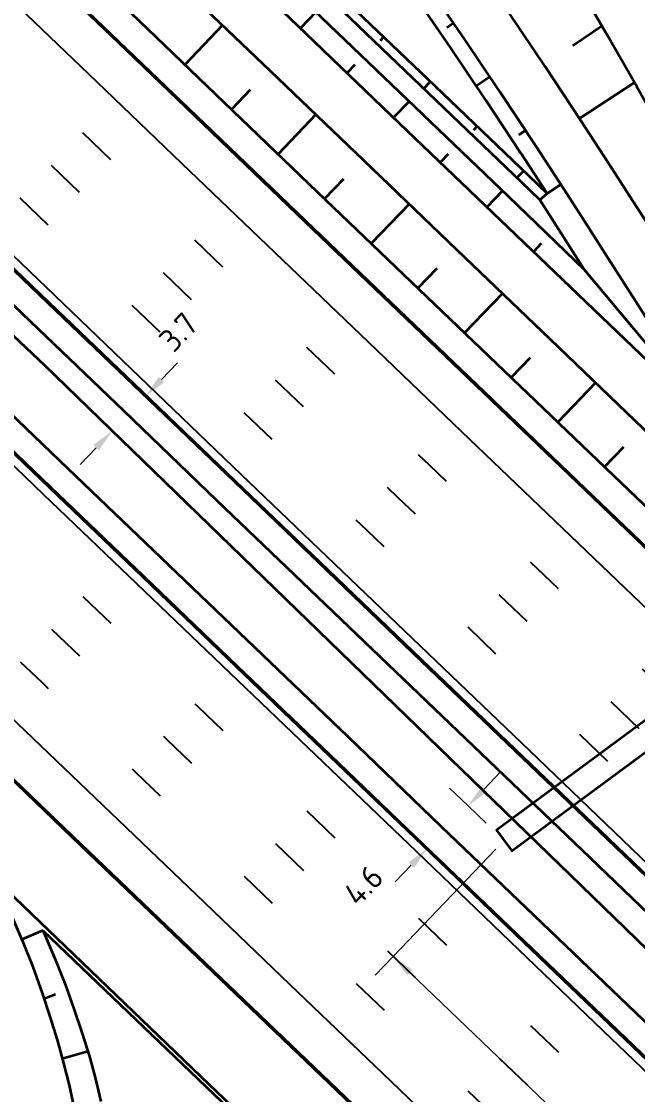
# Model space of a CAD drawing. Header units: metres. Extents: x 134219 to 139178, y 438661 to 444352.
# Drawn here: x 138518.5 to 138566.2, y 439205.5 to 439288.6 of the extents above; entities that cross this region are included whole.
import ezdxf

# ---------------------------------------------------------------- set-up
doc = ezdxf.new("R2010")
doc.units = ezdxf.units.M
doc.linetypes.add('13strp', pattern=[4, 1, -3])
doc.linetypes.add('39strp', pattern=[12, 3, -9])
doc.layers.get('DEFPOINTS').update_dxf_attribs({"color": 193})
for name, color, linetype, lineweight in [('N-WE-KL-ET_LS_OV_KABEL-G', 10, 'KL-LS-OV-N', 35), ('N-WE-KL-ET_LS_OV_KABEL-M', 7, 'Continuous', 18), ('N-WE-KL-ET_MANTELBUIS-G', 10, 'Continuous', 35), ('Utd-geleiderail-nw', 8, 'glm a2ee v014$0$f2m40080', 35), ('Utd-ondergr-nw', 8, '13strp', 35)]:
    doc.layers.add(name, color=color, linetype=linetype, lineweight=lineweight)
doc.layers.add('Utd-weg-nw', color=8, linetype='Continuous')
doc.styles.add('NLCS_18', font='NLCS-ISO.ttf', dxfattribs={"height": 1.8})
doc.linetypes.add('glm a2ee v014$0$f2m40080', pattern='A,2,-1,[160,RTW.shx,S=0.5,R=0,X=0,Y=0],-1', length=4)
doc.linetypes.add('KL-LS-OV-N', pattern='A,4,-1,[103,NLCS.SHX,S=0.75,R=0,X=0,Y=0],-1,4,-1.5,["0V",Standard,S=1,R=0,X=0,Y=-0.5],-3', length=14.5)
doc.dimstyles.new('NLCS_t18_pijl_Dimension_l3_h1', dxfattribs={"dimtxt": 1.8, "dimasz": 1.8, "dimexe": 2, "dimexo": 2, "dimgap": 0.7, "dimtad": 1, "dimdec": 1, "dimzin": 0, "dimdsep": 46, "dimtxsty": 'NLCS_18', "dimcen": 2.5, "dimdle": 2, "dimclrd": 256, "dimclre": 256, "dimclrt": 256, "dimadec": 1, "dimazin": 0, "dimtfac": 1, "dimtdec": 1, "dimtofl": 0, "dimtmove": 1, "dimatfit": 0, "dimfxl": 0, "dimtolj": 1, "dimtzin": 0, "dimlwd": 18, "dimlwe": 18, "dimarcsym": 0})

# ---------------------------------------------------------------- blocks, each defined once
blk = doc.blocks.new('*D510')
at = {"layer": 'DEFPOINTS', "color": 0, "transparency": 16777216}
for p in [(138528.068, 439259.564), (138525.501, 439256.887), (138525.501, 439256.887)]:
    blk.add_point(p, dxfattribs=at)
at = {"layer": 'N-WE-KL-ET_LS_OV_KABEL-M', "linetype": 'Continuous', "lineweight": 18, "transparency": 16777216}
for p, q in [((138529.313, 439260.863), (138530.559, 439262.162)), ((138524.255, 439255.587), (138523.009, 439254.288))]:
    blk.add_line(p, q, dxfattribs=at)
at = {"layer": 'N-WE-KL-ET_LS_OV_KABEL-M', "lineweight": 18, "transparency": 16777216}
for p, q in [((138528.068, 439259.564), (138529.511, 439258.18)), ((138525.501, 439256.887), (138526.944, 439255.503))]:
    blk.add_line(p, q, dxfattribs=at)
at = {"layer": 'N-WE-KL-ET_LS_OV_KABEL-M', "transparency": 16777216}
for points in [[(138529.097, 439261.071), (138529.53, 439260.655), (138528.068, 439259.564)], [(138524.039, 439255.795), (138524.472, 439255.38), (138525.501, 439256.887)]]:
    blk.add_solid(points, dxfattribs=at)
at = {"layer": 'N-WE-KL-ET_LS_OV_KABEL-M', "transparency": 16777216, "insert": (138530.622, 439264.54), "char_height": 1.8, "attachment_point": 5, "rotation": 46.20578, "style": 'NLCS_18'}
blk.add_mtext('\\A1;3.7', dxfattribs=at)
blk = doc.blocks.new('*D383')
at = {"layer": 'DEFPOINTS', "color": 0, "transparency": 16777216}
for p in [(138547.239, 439216.191), (138547.239, 439216.191), (138580.219, 439184.608)]:
    blk.add_point(p, dxfattribs=at)
at = {"layer": 'N-WE-KL-ET_LS_OV_KABEL-M', "lineweight": 18, "transparency": 16777216}
for p, q in [((138547.239, 439216.191), (138545.856, 439214.747)), ((138580.219, 439184.608), (138578.836, 439183.163))]:
    blk.add_line(p, q, dxfattribs=at)
at = {"layer": 'N-WE-KL-ET_LS_OV_KABEL-M', "linetype": 'Continuous', "lineweight": 18, "transparency": 16777216}
blk.add_line((138578.919, 439185.853), (138548.539, 439214.946), dxfattribs=at)
at = {"layer": 'N-WE-KL-ET_LS_OV_KABEL-M', "transparency": 16777216}
for points in [[(138548.747, 439215.163), (138548.332, 439214.729), (138547.239, 439216.191)], [(138579.127, 439186.069), (138578.712, 439185.636), (138580.219, 439184.608)]]:
    blk.add_solid(points, dxfattribs=at)
at = {"layer": 'N-WE-KL-ET_LS_OV_KABEL-M', "transparency": 16777216, "insert": (138564.836, 439201.555), "char_height": 1.8, "attachment_point": 5, "rotation": 316.2393, "style": 'NLCS_18'}
blk.add_mtext('\\A1;45.7', dxfattribs=at)
blk = doc.blocks.new('*D384')
at = {"layer": 'DEFPOINTS', "color": 0, "transparency": 16777216}
for p in [(138553.043, 439227.855), (138553.043, 439227.855), (138549.892, 439224.564)]:
    blk.add_point(p, dxfattribs=at)
at = {"layer": 'N-WE-KL-ET_LS_OV_KABEL-M', "linetype": 'Continuous', "lineweight": 18, "transparency": 16777216}
for p, q in [((138554.288, 439229.155), (138555.533, 439230.455)), ((138548.647, 439223.264), (138547.402, 439221.964))]:
    blk.add_line(p, q, dxfattribs=at)
at = {"layer": 'N-WE-KL-ET_LS_OV_KABEL-M', "lineweight": 18, "transparency": 16777216}
for p, q in [((138553.043, 439227.855), (138551.599, 439229.238)), ((138549.892, 439224.564), (138548.447, 439225.947))]:
    blk.add_line(p, q, dxfattribs=at)
at = {"layer": 'N-WE-KL-ET_LS_OV_KABEL-M', "transparency": 16777216}
for points in [[(138554.072, 439229.362), (138554.505, 439228.947), (138553.043, 439227.855)], [(138548.43, 439223.471), (138548.864, 439223.056), (138549.892, 439224.564)]]:
    blk.add_solid(points, dxfattribs=at)
at = {"layer": 'N-WE-KL-ET_LS_OV_KABEL-M', "transparency": 16777216, "insert": (138544.936, 439221.702), "char_height": 1.8, "attachment_point": 5, "rotation": 46.2393, "style": 'NLCS_18'}
blk.add_mtext('\\A1;4.6', dxfattribs=at)

msp = doc.modelspace()

# ---------------------------------------------------------------- linework, layer by layer
at = {"layer": 'N-WE-KL-ET_LS_OV_KABEL-G', "elevation": 1.379, "flags": 128}
msp.add_lwpolyline([(138165.545, 439600.739), (138425.823, 439351.408), (138520.256, 439261.976), (138566.891, 439216.723), (138597.648, 439187.422)], dxfattribs=at)
at = {"layer": 'N-WE-KL-ET_LS_OV_KABEL-M'}
for points in [[(138554.45, 439226.508), (138553.043, 439227.855)], [(138555.192, 439224.496), (138547.239, 439216.191)]]:
    msp.add_lwpolyline(points, dxfattribs=at)
at = {"layer": 'N-WE-KL-ET_MANTELBUIS-G', "flags": 128}
msp.add_lwpolyline([(138587.457, 439249.776), (138555.248, 439225.979), (138556.437, 439224.37), (138588.646, 439248.168)], close=True, dxfattribs=at)
at = {"layer": 'Utd-geleiderail-nw', "linetype": 'Continuous', "flags": 128}
for points in [[(138478.762, 439295.504), (138485.981, 439288.583), (138493.199, 439281.662), (138500.417, 439274.742), (138507.636, 439267.821), (138514.854, 439260.9), (138522.072, 439253.98), (138529.29, 439247.059), (138536.509, 439240.138), (138543.727, 439233.218), (138550.945, 439226.297), (138558.164, 439219.376), (138565.382, 439212.455), (138572.6, 439205.535), (138579.819, 439198.614), (138587.037, 439191.693), (138594.255, 439184.773), (138601.474, 439177.852), (138608.692, 439170.931), (138615.91, 439164.011), (138623.128, 439157.09), (138630.347, 439150.169)], [(138490.272, 439293.059), (138497.49, 439286.138), (138504.708, 439279.217), (138511.926, 439272.296), (138519.145, 439265.376), (138526.363, 439258.455), (138533.581, 439251.534), (138540.8, 439244.614), (138548.018, 439237.693), (138555.236, 439230.772), (138562.455, 439223.851), (138569.673, 439216.931), (138576.891, 439210.01), (138584.109, 439203.089), (138591.328, 439196.169), (138598.546, 439189.248), (138605.764, 439182.327), (138612.983, 439175.407), (138620.201, 439168.486), (138627.419, 439161.565)]]:
    msp.add_lwpolyline(points, dxfattribs=at)
at = {"layer": 'Utd-ondergr-nw', "linetype": 'Continuous', "flags": 128}
for points in [[(138434.409, 439394.877), (138434.979, 439394.331), (138442.197, 439387.411), (138449.415, 439380.49), (138456.634, 439373.569), (138463.852, 439366.648), (138471.07, 439359.728), (138478.288, 439352.807), (138485.507, 439345.886), (138492.725, 439338.966), (138499.943, 439332.045), (138507.162, 439325.124), (138514.38, 439318.204), (138521.598, 439311.283), (138528.817, 439304.362), (138536.035, 439297.441), (138543.253, 439290.521), (138550.471, 439283.6), (138557.69, 439276.679), (138559.166, 439275.264)], [(138434.116, 439394.119), (138434.46, 439393.79), (138441.678, 439386.869), (138448.896, 439379.949), (138456.114, 439373.028), (138463.333, 439366.107), (138470.551, 439359.186), (138477.769, 439352.266), (138484.988, 439345.345), (138492.206, 439338.424), (138499.424, 439331.504), (138506.643, 439324.583), (138513.861, 439317.662), (138521.079, 439310.742), (138528.297, 439303.821), (138535.516, 439296.9), (138542.734, 439289.979), (138549.952, 439283.059), (138557.171, 439276.138), (138558.584, 439274.783)], [(138430.339, 439393.259), (138432.221, 439391.455), (138439.439, 439384.534), (138446.657, 439377.613), (138453.875, 439370.693), (138461.094, 439363.772), (138468.312, 439356.851), (138475.53, 439349.93), (138482.749, 439343.01), (138489.967, 439336.089), (138497.185, 439329.168), (138504.404, 439322.248), (138511.622, 439315.327), (138518.84, 439308.406), (138526.058, 439301.486), (138533.277, 439294.565), (138540.495, 439287.644), (138547.713, 439280.723), (138554.932, 439273.803), (138562.15, 439266.882), (138569.368, 439259.961), (138572.113, 439257.33)], [(138432.989, 439393.122), (138433.421, 439392.707), (138440.64, 439385.787), (138447.858, 439378.866), (138455.076, 439371.945), (138462.295, 439365.024), (138469.513, 439358.104), (138476.731, 439351.183), (138483.95, 439344.262), (138491.168, 439337.342), (138498.386, 439330.421), (138505.604, 439323.5), (138512.823, 439316.579), (138520.041, 439309.659), (138527.259, 439302.738), (138534.478, 439295.817), (138541.696, 439288.897), (138548.914, 439281.976), (138556.133, 439275.055), (138562.037, 439269.394)], [(138443.889, 439374.726), (138451.107, 439367.805), (138458.326, 439360.885), (138465.544, 439353.964), (138472.762, 439347.043), (138479.98, 439340.122), (138487.199, 439333.202), (138494.417, 439326.281), (138501.635, 439319.36), (138508.854, 439312.44), (138516.072, 439305.519), (138523.29, 439298.598), (138530.509, 439291.678), (138537.727, 439284.757), (138544.945, 439277.836), (138552.163, 439270.915), (138559.382, 439263.995), (138566.6, 439257.074), (138573.818, 439250.153), (138581.037, 439243.233), (138588.255, 439236.312), (138594.173, 439230.637)], [(138448.18, 439364.752), (138455.398, 439357.831), (138462.616, 439350.911), (138469.835, 439343.99), (138477.053, 439337.069), (138484.271, 439330.148), (138491.49, 439323.228), (138498.708, 439316.307), (138505.926, 439309.386), (138513.144, 439302.466), (138520.363, 439295.545), (138527.581, 439288.624), (138534.799, 439281.703), (138542.018, 439274.783), (138549.236, 439267.862), (138556.454, 439260.941), (138563.673, 439254.021), (138570.891, 439247.1), (138578.109, 439240.179), (138585.327, 439233.259), (138592.546, 439226.338), (138599.764, 439219.417), (138606.982, 439212.496), (138613.361, 439206.381)], [(138450.228, 439294.642), (138457.447, 439287.721), (138464.665, 439280.8), (138471.883, 439273.879), (138479.102, 439266.959), (138486.32, 439260.038), (138493.538, 439253.117), (138500.756, 439246.197), (138507.975, 439239.276), (138515.193, 439232.355), (138522.411, 439225.435), (138529.63, 439218.514), (138536.848, 439211.593), (138544.066, 439204.672)], [(138450.277, 439294.692), (138457.495, 439287.771), (138464.713, 439280.851), (138471.932, 439273.93), (138479.15, 439267.009), (138486.368, 439260.089), (138493.587, 439253.168), (138500.805, 439246.247), (138508.023, 439239.326), (138515.241, 439232.406), (138522.46, 439225.485), (138529.678, 439218.564), (138536.896, 439211.644), (138544.115, 439204.723)], [(138477.392, 439294.075), (138484.61, 439287.154), (138491.829, 439280.233), (138499.047, 439273.313), (138506.265, 439266.392), (138513.484, 439259.471), (138520.702, 439252.55), (138527.92, 439245.63), (138535.138, 439238.709), (138542.357, 439231.788), (138549.575, 439224.868), (138556.793, 439217.947), (138564.012, 439211.026), (138571.23, 439204.105), (138578.448, 439197.185), (138585.667, 439190.264), (138592.885, 439183.343), (138600.103, 439176.423), (138607.322, 439169.502), (138614.54, 439162.581), (138621.758, 439155.661), (138628.976, 439148.74)], [(138491.642, 439294.488), (138498.86, 439287.567), (138506.078, 439280.646), (138513.297, 439273.726), (138520.515, 439266.805), (138527.733, 439259.884), (138534.952, 439252.964), (138542.17, 439246.043), (138549.388, 439239.122), (138556.607, 439232.201), (138563.825, 439225.281), (138571.043, 439218.36), (138578.261, 439211.439), (138585.48, 439204.519), (138592.698, 439197.598), (138599.916, 439190.677), (138607.135, 439183.756), (138614.353, 439176.836), (138621.571, 439169.915), (138628.79, 439162.994)], [(138491.69, 439294.538), (138498.909, 439287.618), (138506.127, 439280.697), (138513.345, 439273.776), (138520.563, 439266.855), (138527.782, 439259.935), (138535, 439253.014), (138542.218, 439246.093), (138549.437, 439239.173), (138556.655, 439232.252), (138563.873, 439225.331), (138571.092, 439218.411), (138578.31, 439211.49), (138585.528, 439204.569), (138592.746, 439197.648), (138599.965, 439190.728), (138607.183, 439183.807), (138614.401, 439176.886), (138621.62, 439169.966), (138628.838, 439163.045)], [(138477.344, 439294.024), (138484.562, 439287.103), (138491.78, 439280.183), (138498.999, 439273.262), (138506.217, 439266.341), (138513.435, 439259.421), (138520.653, 439252.5), (138527.872, 439245.579), (138535.09, 439238.658), (138542.308, 439231.738), (138549.527, 439224.817), (138556.745, 439217.896), (138563.963, 439210.976), (138571.182, 439204.055), (138578.4, 439197.134), (138585.618, 439190.214), (138592.836, 439183.293), (138600.055, 439176.372), (138607.273, 439169.451), (138614.491, 439162.531), (138621.71, 439155.61), (138628.928, 439148.689)], [(138518.757, 439293.87), (138525.975, 439286.95), (138533.194, 439280.029), (138540.412, 439273.108), (138547.63, 439266.187), (138554.849, 439259.267), (138562.067, 439252.346), (138569.285, 439245.425), (138576.504, 439238.505), (138583.722, 439231.584), (138590.94, 439224.663), (138598.158, 439217.743), (138605.377, 439210.822), (138612.595, 439203.901), (138619.813, 439196.98), (138627.032, 439190.06), (138634.25, 439183.139), (138641.468, 439176.218), (138648.687, 439169.298), (138655.905, 439162.377), (138663.123, 439155.456), (138663.597, 439155.002)], [(138518.806, 439293.921), (138526.024, 439287), (138533.242, 439280.079), (138540.461, 439273.159), (138547.679, 439266.238), (138554.897, 439259.317), (138562.115, 439252.397), (138569.334, 439245.476), (138576.552, 439238.555), (138583.77, 439231.634), (138590.989, 439224.714), (138598.207, 439217.793), (138605.425, 439210.872), (138612.644, 439203.952), (138619.862, 439197.031), (138627.08, 439190.11), (138634.298, 439183.19), (138641.517, 439176.269), (138648.735, 439169.348), (138655.953, 439162.427), (138662.776, 439155.886)], [(138613.361, 439206.381), (138610.571, 439210.279), (138607.668, 439214.431), (138605.389, 439217.759), (138603.14, 439221.107), (138602, 439222.83), (138599.237, 439227.072), (138596.519, 439231.336), (138593.843, 439235.622), (138591.205, 439239.925), (138588.602, 439244.244), (138586.03, 439248.576), (138583.487, 439252.919), (138580.968, 439257.27), (138578.47, 439261.628), (138575.989, 439265.99), (138573.522, 439270.355), (138571.066, 439274.719), (138569.591, 439277.344), (138568.118, 439279.968), (138566.153, 439283.427), (138566.116, 439283.492), (138563.684, 439287.75), (138561.202, 439292.046)], [(138572.113, 439257.33), (138571.8, 439257.821), (138569.092, 439262.081), (138566.389, 439266.332), (138563.686, 439270.571), (138562.058, 439273.115), (138560.43, 439275.653), (138558.256, 439278.986), (138558.215, 439279.048), (138555.525, 439283.123), (138552.782, 439287.2), (138550.037, 439291.219)], [(138559.166, 439275.264), (138557.145, 439278.361), (138557.104, 439278.423), (138554.416, 439282.494), (138551.677, 439286.564), (138548.938, 439290.573)], [(138541.264, 439289.311), (138540.063, 439288.059)], [(138594.173, 439230.637), (138591.727, 439234.313), (138588.939, 439238.549), (138586.174, 439242.792), (138583.428, 439247.042), (138580.699, 439251.296), (138577.982, 439255.551), (138575.274, 439259.804), (138572.572, 439264.054), (138569.873, 439268.297), (138567.173, 439272.531), (138565.546, 439275.073), (138563.918, 439277.611), (138561.742, 439280.947), (138561.702, 439281.009), (138559.005, 439285.096), (138556.249, 439289.195)], [(138534.041, 439288.29), (138531.114, 439285.237)], [(138551.388, 439288.114), (138551.913, 439288.473)], [(138561.157, 439286.736), (138563.405, 439288.234)], [(138546.259, 439287.119), (138546.519, 439287.39)], [(138544.272, 439285.225), (138543.672, 439284.598)], [(138553.663, 439283.614), (138554.719, 439284.322)], [(138536.187, 439283.303), (138534.723, 439281.777)], [(138549.609, 439283.388), (138550.128, 439283.93)], [(138561.664, 439281.066), (138565.912, 439283.849)], [(138548.482, 439282.39), (138547.281, 439281.138)], [(138541.26, 439281.37), (138538.332, 439278.316)], [(138553.477, 439280.199), (138553.737, 439280.469)], [(138556.959, 439279.797), (138557.49, 439280.146)], [(138551.491, 439278.304), (138550.89, 439277.678)], [(138556.827, 439276.468), (138557.346, 439277.009)], [(138543.405, 439276.383), (138541.941, 439274.856)], [(138559.166, 439275.264), (138560.231, 439275.957)], [(138555.7, 439275.47), (138554.499, 439274.217)], [(138572.113, 439257.33), (138562.037, 439269.394), (138558.584, 439274.783), (138559.166, 439275.264)], [(138548.478, 439274.449), (138545.551, 439271.396)], [(138558.709, 439271.383), (138558.109, 439270.757)], [(138550.623, 439269.462), (138549.16, 439267.935)], [(138555.696, 439267.528), (138552.769, 439264.475)], [(138557.842, 439262.541), (138556.378, 439261.015)], [(138562.915, 439260.607), (138559.987, 439257.554)], [(138565.06, 439255.62), (138563.596, 439254.094)], [(138516.405, 439222.216), (138517.927, 439220.757), (138525.145, 439213.836), (138532.363, 439206.916), (138539.582, 439199.995), (138546.8, 439193.074), (138554.018, 439186.154), (138561.237, 439179.233), (138568.455, 439172.312), (138575.673, 439165.391), (138582.891, 439158.471), (138590.11, 439151.55), (138597.328, 439144.629), (138604.546, 439137.709), (138611.765, 439130.788), (138618.983, 439123.867), (138626.201, 439116.947), (138633.42, 439110.026), (138639.156, 439104.526)], [(138516.405, 439222.216), (138516.825, 439221.335), (138517.714, 439219.378), (138518.556, 439217.393), (138519.347, 439215.382), (138520.084, 439213.344), (138520.679, 439211.556), (138521.229, 439209.749), (138521.734, 439207.925), (138522.156, 439206.231), (138522.536, 439204.527)], [(138520.128, 439218.219), (138518.51, 439217.502)], [(138520.128, 439218.219), (138524.931, 439213.614), (138532.15, 439206.693), (138539.368, 439199.772), (138546.586, 439192.852), (138553.805, 439185.931), (138561.023, 439179.01), (138568.241, 439172.089), (138575.46, 439165.169), (138582.678, 439158.248), (138589.896, 439151.327), (138597.114, 439144.407), (138604.333, 439137.486), (138611.551, 439130.565), (138618.769, 439123.645), (138625.988, 439116.724), (138633.206, 439109.803), (138637.273, 439105.904)], [(138520.128, 439218.219), (138520.196, 439218.064), (138521.062, 439216.03), (138521.876, 439213.965), (138522.538, 439212.148), (138523.156, 439210.309), (138523.73, 439208.448), (138524.198, 439206.713), (138524.624, 439204.966)], [(138521.119, 439213.256), (138520.224, 439212.923)], [(138523.606, 439208.851), (138521.639, 439208.266)]]:
    msp.add_lwpolyline(points, dxfattribs=at)
at = {"layer": 'Utd-weg-nw', "linetype": '39strp', "flags": 128}
for points in [[(138401.937, 439396.246), (138405.673, 439392.664), (138412.891, 439385.743), (138420.109, 439378.823), (138427.328, 439371.902), (138434.546, 439364.981), (138441.764, 439358.061), (138448.983, 439351.14), (138456.201, 439344.219), (138463.419, 439337.298), (138470.637, 439330.378), (138477.856, 439323.457), (138485.074, 439316.536), (138492.292, 439309.616), (138499.511, 439302.695), (138506.729, 439295.774), (138513.947, 439288.854), (138521.166, 439281.933), (138528.384, 439275.012), (138535.602, 439268.091), (138542.82, 439261.171), (138550.039, 439254.25), (138557.257, 439247.329), (138564.475, 439240.409), (138571.694, 439233.488), (138578.912, 439226.567), (138586.13, 439219.646), (138593.349, 439212.726), (138600.567, 439205.805), (138607.785, 439198.884), (138615.003, 439191.964), (138622.222, 439185.043), (138629.44, 439178.122), (138636.658, 439171.202), (138643.877, 439164.281), (138651.095, 439157.36), (138658.313, 439150.439), (138665.532, 439143.519), (138672.75, 439136.598), (138679.968, 439129.677), (138687.186, 439122.757), (138694.405, 439115.836), (138701.623, 439108.915), (138708.569, 439102.255)], [(138399.515, 439393.719), (138403.251, 439390.138), (138410.469, 439383.217), (138417.687, 439376.296), (138424.905, 439369.376), (138432.124, 439362.455), (138439.342, 439355.534), (138446.56, 439348.613), (138453.779, 439341.693), (138460.997, 439334.772), (138468.215, 439327.851), (138475.434, 439320.931), (138482.652, 439314.01), (138489.87, 439307.089), (138497.088, 439300.169), (138504.307, 439293.248), (138511.525, 439286.327), (138518.743, 439279.406), (138525.962, 439272.486), (138533.18, 439265.565), (138540.398, 439258.644), (138547.617, 439251.724), (138554.835, 439244.803), (138562.053, 439237.882), (138569.271, 439230.962), (138576.49, 439224.041), (138583.708, 439217.12), (138590.926, 439210.199), (138598.145, 439203.279), (138605.363, 439196.358), (138612.581, 439189.437), (138619.8, 439182.517), (138627.018, 439175.596), (138634.236, 439168.675), (138641.454, 439161.754), (138648.673, 439154.834), (138655.891, 439147.913), (138663.109, 439140.992), (138670.328, 439134.072), (138677.546, 439127.151), (138684.764, 439120.23), (138691.983, 439113.31), (138699.201, 439106.389), (138706.147, 439099.729)], [(138397.094, 439391.192), (138400.828, 439387.611), (138408.047, 439380.691), (138415.265, 439373.77), (138422.483, 439366.849), (138429.701, 439359.928), (138436.92, 439353.008), (138444.138, 439346.087), (138451.356, 439339.166), (138458.575, 439332.246), (138465.793, 439325.325), (138473.011, 439318.404), (138480.23, 439311.484), (138487.448, 439304.563), (138494.666, 439297.642), (138501.884, 439290.721), (138509.103, 439283.801), (138516.321, 439276.88), (138523.539, 439269.959), (138530.758, 439263.039), (138537.976, 439256.118), (138545.194, 439249.197), (138552.413, 439242.277), (138559.631, 439235.356), (138566.849, 439228.435), (138574.067, 439221.514), (138581.286, 439214.594), (138588.504, 439207.673), (138595.722, 439200.752), (138602.941, 439193.832), (138610.159, 439186.911), (138617.377, 439179.99), (138624.596, 439173.069), (138631.814, 439166.149), (138639.032, 439159.228), (138646.25, 439152.307), (138653.469, 439145.387), (138660.687, 439138.466), (138667.905, 439131.545), (138675.124, 439124.625), (138682.342, 439117.704), (138689.56, 439110.783), (138696.779, 439103.862), (138703.725, 439097.203)], [(138384.638, 439376.95), (138387.748, 439373.969), (138394.966, 439367.048), (138402.185, 439360.127), (138409.403, 439353.207), (138416.621, 439346.286), (138423.84, 439339.365), (138431.058, 439332.444), (138438.276, 439325.524), (138445.495, 439318.603), (138452.713, 439311.682), (138459.931, 439304.762), (138467.149, 439297.841), (138474.368, 439290.92), (138481.586, 439284), (138488.804, 439277.079), (138496.023, 439270.158), (138503.241, 439263.237), (138510.459, 439256.317), (138517.678, 439249.396), (138524.896, 439242.475), (138532.114, 439235.555), (138539.332, 439228.634), (138546.551, 439221.713), (138553.769, 439214.793), (138560.987, 439207.872), (138568.206, 439200.951), (138575.424, 439194.03), (138582.642, 439187.11), (138589.861, 439180.189), (138597.079, 439173.268), (138604.297, 439166.348), (138611.515, 439159.427), (138618.734, 439152.506), (138625.952, 439145.585), (138633.17, 439138.665), (138640.389, 439131.744), (138647.607, 439124.823), (138654.825, 439117.903), (138662.044, 439110.982), (138669.262, 439104.061), (138676.48, 439097.141), (138683.698, 439090.22), (138690.917, 439083.299), (138698.135, 439076.378), (138705.353, 439069.458), (138712.572, 439062.537), (138719.79, 439055.616), (138722.287, 439053.222), (138727.008, 439048.696), (138734.227, 439041.775), (138741.445, 439034.854), (138748.663, 439027.934), (138755.881, 439021.013), (138763.1, 439014.092), (138770.318, 439007.171), (138777.536, 439000.251), (138784.755, 438993.33), (138791.973, 438986.409), (138799.097, 438979.579)], [(138382.216, 439374.424), (138385.326, 439371.442), (138392.544, 439364.522), (138399.762, 439357.601), (138406.981, 439350.68), (138414.199, 439343.759), (138421.417, 439336.839), (138428.636, 439329.918), (138435.854, 439322.997), (138443.072, 439316.077), (138450.291, 439309.156), (138457.509, 439302.235), (138464.727, 439295.315), (138471.945, 439288.394), (138479.164, 439281.473), (138486.382, 439274.552), (138493.6, 439267.632), (138500.819, 439260.711), (138508.037, 439253.79), (138515.255, 439246.87), (138522.474, 439239.949), (138529.692, 439233.028), (138536.91, 439226.108), (138544.129, 439219.187), (138551.347, 439212.266), (138558.565, 439205.345), (138565.783, 439198.425), (138573.002, 439191.504), (138580.22, 439184.583), (138587.438, 439177.663), (138594.657, 439170.742), (138601.875, 439163.821), (138609.093, 439156.9), (138616.312, 439149.98), (138623.53, 439143.059), (138630.748, 439136.138), (138637.966, 439129.218), (138645.185, 439122.297), (138652.403, 439115.376), (138659.621, 439108.456), (138666.84, 439101.535), (138674.058, 439094.614), (138681.276, 439087.693), (138688.495, 439080.773), (138695.713, 439073.852), (138702.931, 439066.931), (138710.149, 439060.011), (138717.368, 439053.09), (138719.865, 439050.696), (138724.586, 439046.169), (138731.804, 439039.249), (138739.023, 439032.328), (138746.241, 439025.407), (138753.459, 439018.486), (138760.678, 439011.566), (138767.896, 439004.645), (138775.114, 438997.724), (138782.332, 438990.804), (138789.551, 438983.883), (138796.675, 438977.052)], [(138379.794, 439371.897), (138382.904, 439368.916), (138390.122, 439361.995), (138397.34, 439355.074), (138404.559, 439348.154), (138411.777, 439341.233), (138418.995, 439334.312), (138426.213, 439327.392), (138433.432, 439320.471), (138440.65, 439313.55), (138447.868, 439306.63), (138455.087, 439299.709), (138462.305, 439292.788), (138469.523, 439285.867), (138476.742, 439278.947), (138483.96, 439272.026), (138491.178, 439265.105), (138498.396, 439258.185), (138505.615, 439251.264), (138512.833, 439244.343), (138520.051, 439237.423), (138527.27, 439230.502), (138534.488, 439223.581), (138541.706, 439216.66), (138548.925, 439209.74), (138556.143, 439202.819), (138563.361, 439195.898), (138570.579, 439188.978), (138577.798, 439182.057), (138585.016, 439175.136), (138592.234, 439168.215), (138599.453, 439161.295), (138606.671, 439154.374), (138613.889, 439147.453), (138621.108, 439140.533), (138628.326, 439133.612), (138635.544, 439126.691), (138642.762, 439119.771), (138649.981, 439112.85), (138657.199, 439105.929), (138664.417, 439099.008), (138671.636, 439092.088), (138678.854, 439085.167), (138686.072, 439078.246), (138693.291, 439071.326), (138700.509, 439064.405), (138707.727, 439057.484), (138714.945, 439050.564), (138717.443, 439048.169), (138722.164, 439043.643), (138729.382, 439036.722), (138736.6, 439029.801), (138743.819, 439022.881), (138751.037, 439015.96), (138758.255, 439009.039), (138765.474, 439002.119), (138772.692, 438995.198), (138779.91, 438988.277), (138787.128, 438981.356), (138794.253, 438974.526)]]:
    msp.add_lwpolyline(points, dxfattribs=at)
at = {"layer": 'Utd-weg-nw', "linetype": 'Continuous', "flags": 128}
for points in [[(138492.175, 439295.044), (138499.393, 439288.123), (138506.611, 439281.202), (138513.83, 439274.281), (138521.048, 439267.361), (138528.266, 439260.44), (138535.485, 439253.519), (138542.703, 439246.599), (138549.921, 439239.678), (138557.139, 439232.757), (138564.358, 439225.837), (138571.576, 439218.916), (138578.794, 439211.995), (138586.013, 439205.074), (138593.231, 439198.154), (138600.449, 439191.233), (138607.668, 439184.312), (138614.886, 439177.392), (138622.104, 439170.471), (138629.322, 439163.55)], [(138476.859, 439293.519), (138484.077, 439286.598), (138491.296, 439279.677), (138498.514, 439272.757), (138505.732, 439265.836), (138512.951, 439258.915), (138520.169, 439251.995), (138527.387, 439245.074), (138534.606, 439238.153), (138541.824, 439231.233), (138549.042, 439224.312), (138556.261, 439217.391), (138563.479, 439210.47), (138570.697, 439203.55), (138577.915, 439196.629), (138585.134, 439189.708), (138592.352, 439182.788), (138599.57, 439175.867), (138606.789, 439168.946), (138614.007, 439162.025), (138621.225, 439155.105), (138628.444, 439148.184)], [(138516.439, 439291.452), (138523.657, 439284.531), (138530.875, 439277.611), (138538.094, 439270.69), (138545.312, 439263.769), (138552.53, 439256.849), (138559.749, 439249.928), (138566.967, 439243.007), (138574.185, 439236.086), (138581.403, 439229.166), (138588.622, 439222.245), (138595.84, 439215.324), (138603.058, 439208.404), (138610.277, 439201.483), (138617.495, 439194.562), (138624.713, 439187.642), (138631.932, 439180.721)], [(138459.813, 439290.19), (138467.032, 439283.269), (138474.25, 439276.348), (138481.468, 439269.427), (138488.687, 439262.507), (138495.905, 439255.586), (138503.123, 439248.665), (138510.342, 439241.745), (138517.56, 439234.824), (138524.778, 439227.903), (138531.997, 439220.983), (138539.215, 439214.062), (138546.433, 439207.141), (138553.651, 439200.22)]]:
    msp.add_lwpolyline(points, dxfattribs=at)

# ---------------------------------------------------------------- dimensions: what is measured, and where the dimension line sits
at = {"layer": 'N-WE-KL-ET_LS_OV_KABEL-M'}
for base, p1, p2, angle, picture, middle in [((138525.501, 439256.887), (138528.068, 439259.564), (138525.501, 439256.887), 226.20578, '*D510', (138531.777, 439263.433)), ((138553.043, 439227.855), (138549.892, 439224.564), (138553.043, 439227.855), 46.2393, '*D384', (138546.092, 439220.595))]:
    dim = msp.add_linear_dim(base=base, p1=p1, p2=p2, angle=angle, dimstyle='NLCS_t18_pijl_Dimension_l3_h1', dxfattribs=at)
    dim.commit()
    dim.dimension.update_dxf_attribs({"geometry": picture, "text_midpoint": middle, "dimtype": 161})
dim = msp.add_aligned_dim(p1=(138580.219, 439184.608), p2=(138547.239, 439216.191), distance=0, dimstyle='NLCS_t18_pijl_Dimension_l3_h1', dxfattribs=at)
dim.commit()
dim.dimension.update_dxf_attribs({"geometry": '*D383', "text_midpoint": (138564.836, 439201.555)})

doc.saveas('drawing.dxf')
